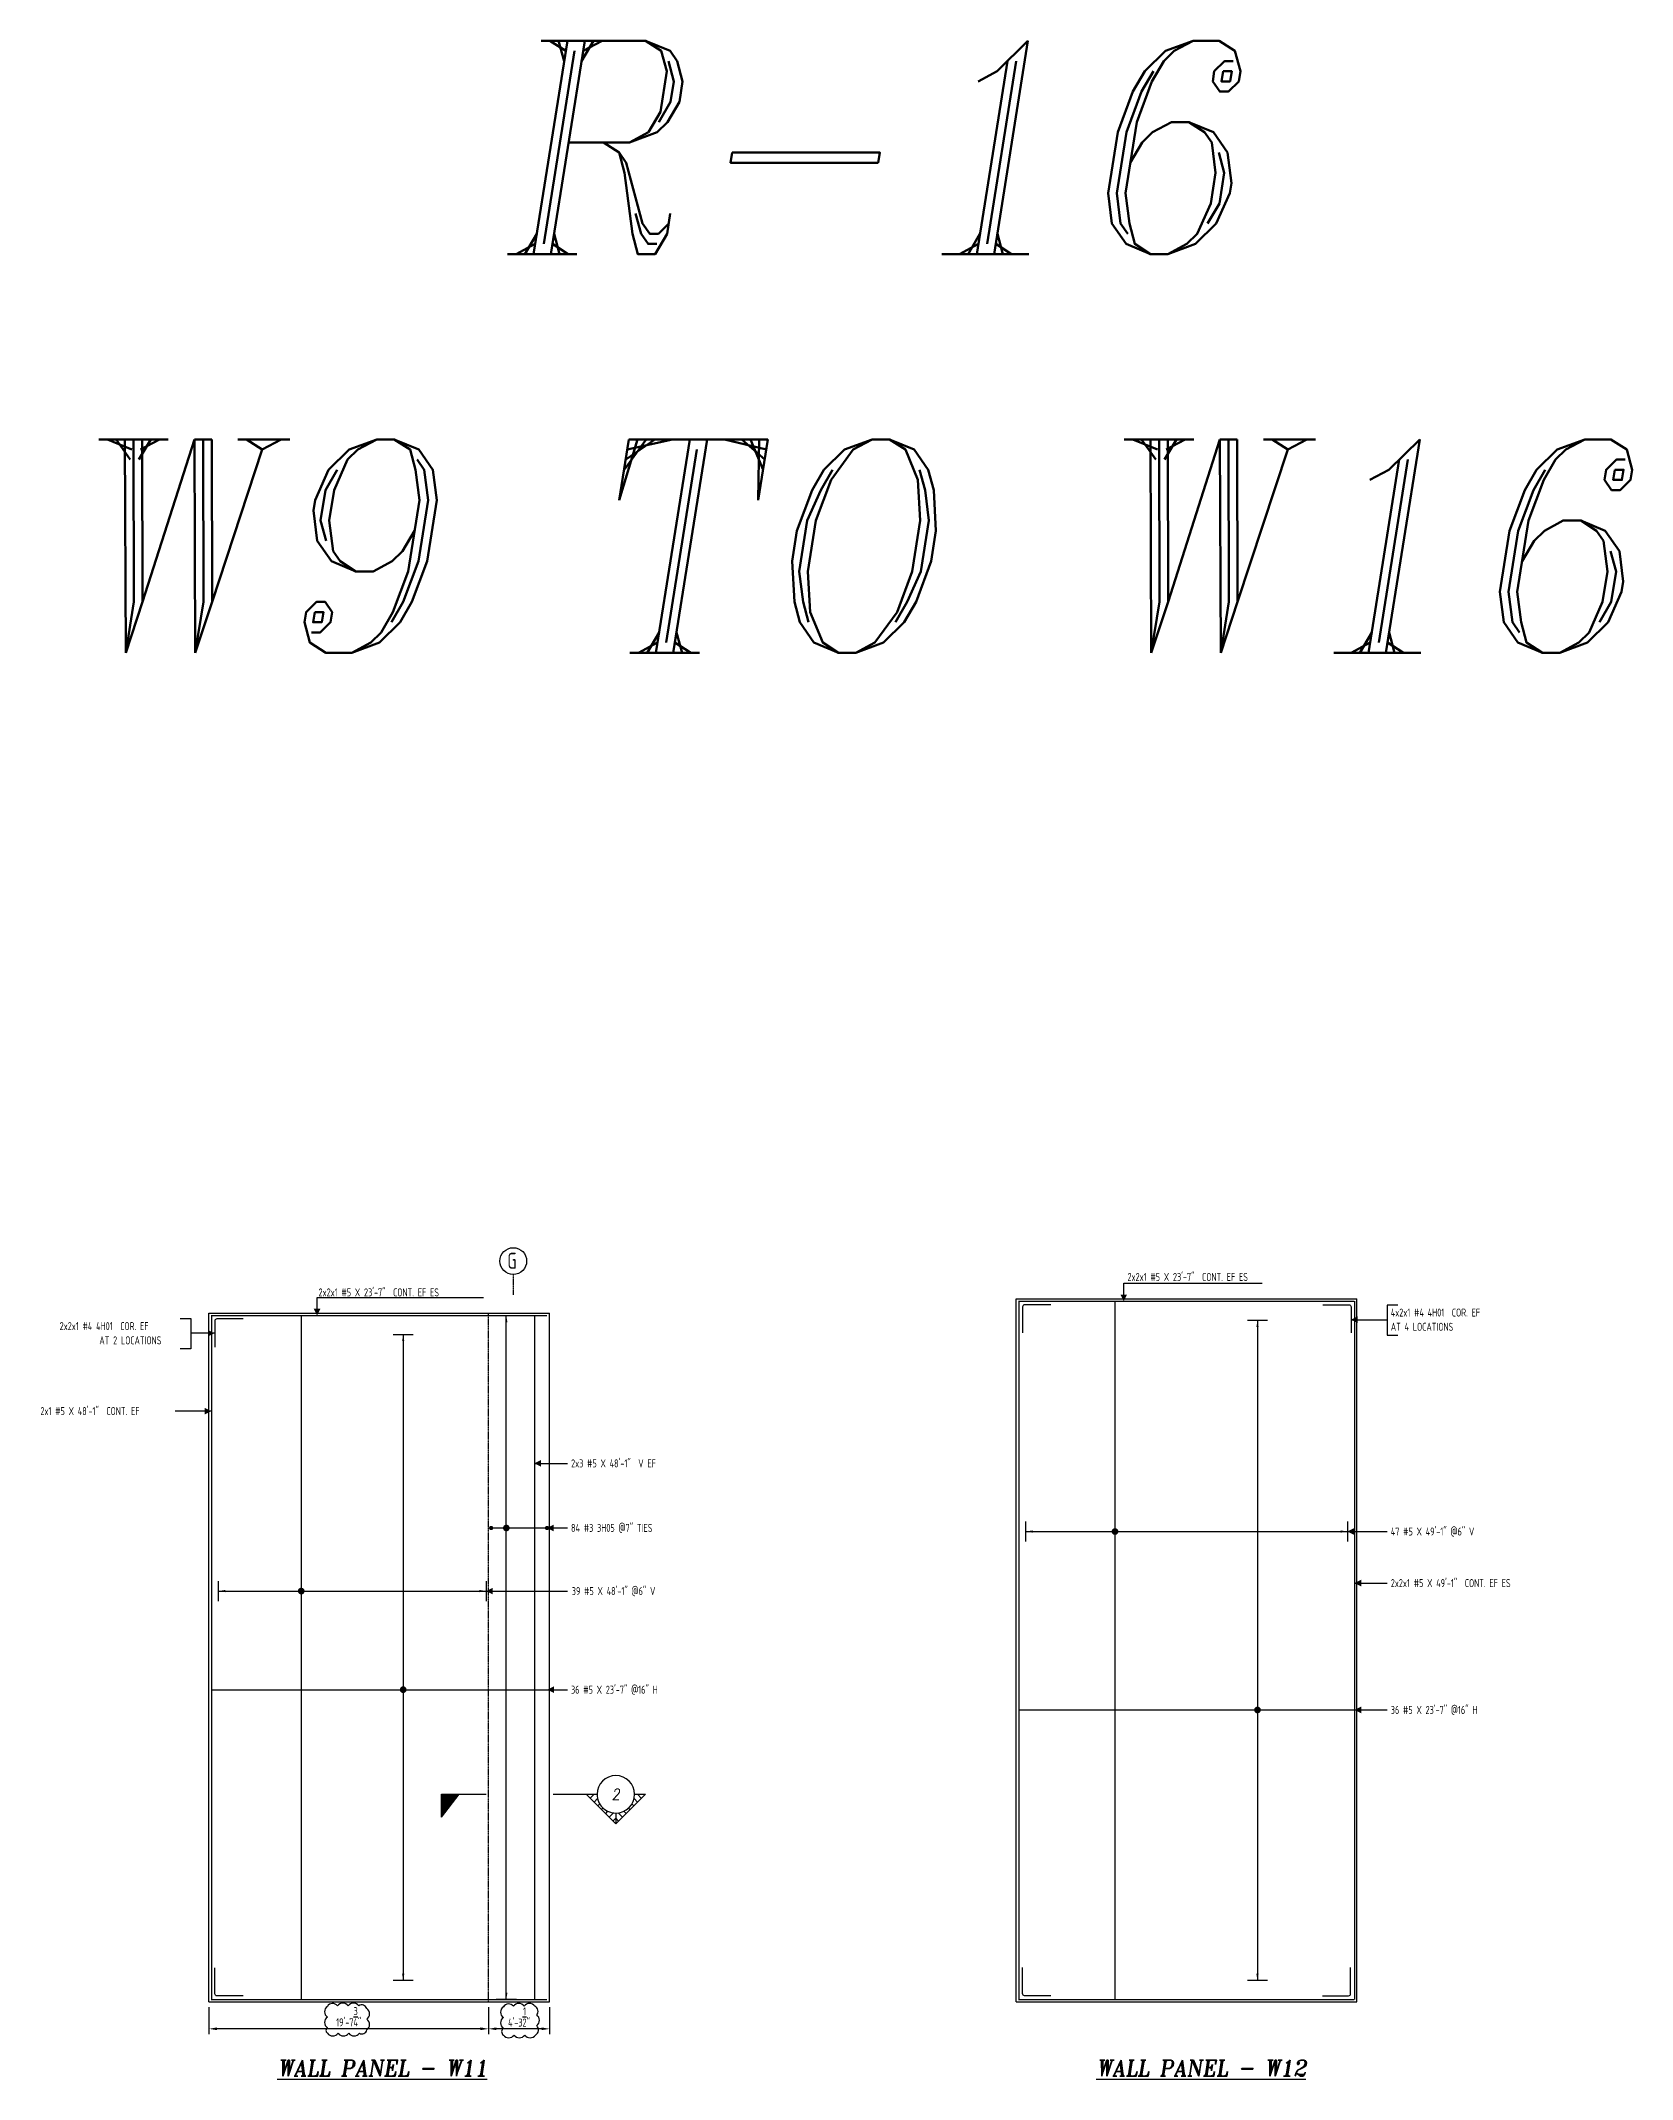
# Model space of a CAD drawing. Header units: inches. Extents: x -3675 to 25720, y -2273 to 5046.
# Drawn here: x 17104 to 18446, y 684 to 2404 of the extents above; entities that cross this region are included whole.
import ezdxf
from ezdxf.enums import TextEntityAlignment as Align

# ---------------------------------------------------------------- set-up
doc = ezdxf.new("R2010")
doc.units = ezdxf.units.IN
doc.header["$LTSCALE"] = 0.025
doc.header["$MEASUREMENT"] = 0
doc.linetypes.add('HIDDEN', pattern=[6, 3, -3])
doc.linetypes.add('PHANTOM', pattern=[2.5, 1.25, -0.25, 0.25, -0.25, 0.25, -0.25])
doc.layers.get('0').update_dxf_attribs({"linetype": 'CONTINUOUS'})
doc.layers.get('Defpoints').update_dxf_attribs({"linetype": 'CONTINUOUS'})
for name, color, linetype in [('0-25TEXT', 7, 'CONTINUOUS'), ('0-35', 3, 'CONTINUOUS'), ('0-35TEXT', 3, 'CONTINUOUS'), ('0-50', 10, 'CONTINUOUS'), ('3', 3, 'CONTINUOUS'), ('BAR-LBL', 2, 'CONTINUOUS'), ('DETAIL', 83, 'CONTINUOUS'), ('GRID', 8, 'PHANTOM'), ('hidden', 7, 'HIDDEN'), ('RANGELAY', 7, 'CONTINUOUS'), ('REBARS', 4, 'CONTINUOUS')]:
    doc.layers.add(name, color=color, linetype=linetype)
doc.styles.add('AR', font='ARCHQUIK.shx', dxfattribs={"width": 0.8})
doc.styles.add('ROMANT', font='romant')
doc.dimstyles.new('CADS_DIM_48', dxfattribs={"dimscale": 48, "dimtxt": 0.09375, "dimasz": 0.09375, "dimexe": 0.0625, "dimexo": 0.0625, "dimgap": 0.09375, "dimtad": 0, "dimtih": 1, "dimtoh": 1, "dimzin": 1, "dimdsep": 46, "dimlunit": 4, "dimtxsty": 'AR', "dimblk": 'CLOSED', "dimcen": 0.1875, "dimadec": 0, "dimazin": 0, "dimtfac": 1, "dimtofl": 0, "dimtmove": 0, "dimatfit": 1, "dimldrblk": 'DOTBLANK', "dimfxl": 1, "dimtzin": 0, "dimarcsym": 0})

# ---------------------------------------------------------------- blocks, each defined once
blk = doc.blocks.new('leadrblk')
blk.add_lwpolyline([(0, 0, 0, 1, 0), (1, 0, 1, 1, 0)], format="xyseb")
blk = doc.blocks.new('*U558', base_point=(17931.8, 1337.8))
at = {"layer": 'REBARS', "color": 0}
blk.add_lwpolyline([(17955.8, 1337.6), (17933.8, 1337.6, 0.414214), (17932.1, 1335.8), (17932.1, 1313.8)], format="xyb", dxfattribs=at)
blk = doc.blocks.new('*U559', base_point=(18209.3, 1337.8))
at = {"layer": 'REBARS', "color": 0}
blk.add_lwpolyline([(18185.3, 1337.6), (18207.3, 1337.6, -0.414214), (18209.1, 1335.8), (18209.1, 1313.8)], format="xyb", dxfattribs=at)
blk = doc.blocks.new('*U560', base_point=(17931.8, 754.6))
at = {"layer": 'REBARS', "color": 0}
blk.add_lwpolyline([(17955.8, 754.8), (17933.8, 754.8, -0.414213), (17932.1, 756.6), (17932.1, 778.6)], format="xyb", dxfattribs=at)
blk = doc.blocks.new('*U561', base_point=(18209.1, 754.6))
at = {"layer": 'REBARS', "color": 0}
blk.add_lwpolyline([(18185.1, 754.8), (18207.1, 754.8, 0.414213), (18208.8, 756.6), (18208.8, 778.6)], format="xyb", dxfattribs=at)
blk = doc.blocks.new('rendmark')
at = {"color": 4}
blk.add_line((0, -3), (0, 3), dxfattribs=at)
blk = doc.blocks.new('rarrow')
at = {"color": 7}
blk.add_solid([(2, -0.33), (2, 0.33), (0, 0)], dxfattribs=at)
blk = doc.blocks.new('*U124', base_point=(18130.2, 1324.6))
at = {"layer": 'RANGELAY'}
blk.add_line((18130.2, 1324.6), (18130.2, 767.6), dxfattribs=at)
at = {"layer": 'RANGELAY', "xscale": 2.834645669291339, "yscale": 2.834645669291339}
for name, p, rotation in [('rendmark', (18130.2, 1324.6), 269.9999999999999), ('rarrow', (18130.2, 1324.6), 269.9999999999999), ('rendmark', (18130.2, 767.6), 89.999996929531), ('rarrow', (18130.2, 767.6), 89.999996929531)]:
    blk.add_blockref(name, p, dxfattribs=dict(at, rotation=rotation))
blk = doc.blocks.new('VPM734D80')
at = {"const_width": 1}
blk.add_lwpolyline([(-0.5, 0, 1), (0.5, 0, 1)], format="xyb", close=True, dxfattribs=at)
blk = doc.blocks.new('*U667', base_point=(17928.8, 995.5))
at = {"layer": 'REBARS', "color": 0}
blk.add_lwpolyline([(17928.8, 995.8), (18211.8, 995.8)], dxfattribs=at)
blk = doc.blocks.new('*U115', base_point=(10285.3, 1164.4))
at = {"layer": 'RANGELAY'}
blk.add_line((10285.3, 1164.4), (10556.6, 1164.4), dxfattribs=at)
at = {"layer": 'RANGELAY', "xscale": 2.834645669291339, "yscale": 2.834645669291339, "zscale": 2.834645669291339}
for name, p, rotation in [('rendmark', (10285.3, 1164.4), 1.123874301598573e-06), ('rendmark', (10556.6, 1164.4), 179.9999980534053), ('rarrow', (10285.3, 1164.4), 1.123874301598573e-06), ('rarrow', (10556.6, 1164.4), 179.9999980534053)]:
    blk.add_blockref(name, p, dxfattribs=dict(at, rotation=rotation))
blk = doc.blocks.new('VPM734DC0')
at = {"const_width": 1}
blk.add_lwpolyline([(-0.5, 0, 1), (0.5, 0, 1)], format="xyb", close=True, dxfattribs=at)
blk = doc.blocks.new('*U211', base_point=(18009.7, 1340.5))
at = {"layer": 'REBARS', "color": 0}
blk.add_lwpolyline([(18010, 1340.5), (18010, 751.5)], dxfattribs=at)
blk = doc.blocks.new('*U137', base_point=(17929.1, 1340.6))
at = {"layer": 'REBARS', "color": 0}
blk.add_lwpolyline([(17928.8, 1340.6), (17928.8, 751.6)], dxfattribs=at)
blk = doc.blocks.new('*U138', base_point=(18211.8, 1340.5))
at = {"layer": 'REBARS', "color": 0}
blk.add_lwpolyline([(18212.1, 1340.5), (18212.1, 751.5)], dxfattribs=at)
blk = doc.blocks.new('*U665', base_point=(17928.8, 751.9))
at = {"layer": 'REBARS', "color": 0}
blk.add_lwpolyline([(17928.8, 751.6), (18211.8, 751.6)], dxfattribs=at)
blk = doc.blocks.new('*U666', base_point=(17928.8, 1340.3))
at = {"layer": 'REBARS', "color": 0}
blk.add_lwpolyline([(17928.8, 1340.6), (18211.8, 1340.6)], dxfattribs=at)
blk = doc.blocks.new('*U373', base_point=(17483.8, 1149.3))
at = {"layer": 'REBARS', "color": 0, "const_width": 1.8}
for points in [[(17484, 1150.2, 1), (17484, 1148.4, 1), (17484, 1150.2)], [(17531.1, 1148.4, 1), (17531.1, 1150.2, 1), (17531.1, 1148.4)]]:
    blk.add_lwpolyline(points, format="xyb", dxfattribs=at)
at = {"layer": 'REBARS', "color": 0}
blk.add_lwpolyline([(17484, 1149.3), (17531.1, 1149.3)], dxfattribs=at)
blk = doc.blocks.new('*U156', base_point=(17248.3, 1328.6))
at = {"layer": 'REBARS', "color": 0}
blk.add_lwpolyline([(17248, 1328.6), (17248, 751.6)], dxfattribs=at)
blk = doc.blocks.new('*U655', base_point=(17248, 751.9))
at = {"layer": 'REBARS', "color": 0}
blk.add_lwpolyline([(17248, 751.6), (17531, 751.6)], dxfattribs=at)
blk = doc.blocks.new('*U656', base_point=(17248, 1328.3))
at = {"layer": 'REBARS', "color": 0}
blk.add_lwpolyline([(17248, 1328.6), (17531, 1328.6)], dxfattribs=at)
blk = doc.blocks.new('*U155', base_point=(17496.8, 751.6))
at = {"layer": 'RANGELAY'}
blk.add_line((17496.8, 751.6), (17496.8, 1328.6), dxfattribs=at)
at = {"layer": 'RANGELAY', "xscale": 2.834645669291339, "yscale": 2.834645669291339}
for name, p, rotation in [('rendmark', (17496.8, 1328.6), 269.9999969411394), ('rarrow', (17496.8, 1328.6), 269.9999969411394), ('rarrow', (17496.8, 751.6), 90.00000001160835), ('rendmark', (17496.8, 751.6), 90.00000001160835)]:
    blk.add_blockref(name, p, dxfattribs=dict(at, rotation=rotation))
blk = doc.blocks.new('VPM7AC4D2')
at = {"const_width": 1}
blk.add_lwpolyline([(-0.5, 0, 1), (0.5, 0, 1)], format="xyb", close=True, dxfattribs=at)
blk = doc.blocks.new('*U202', base_point=(17520, 1328.6))
at = {"layer": 'REBARS', "color": 0}
blk.add_lwpolyline([(17520.4, 1328.6), (17520.4, 751.6)], dxfattribs=at)
blk = doc.blocks.new('*U160', base_point=(17409.8, 1312.6))
at = {"layer": 'RANGELAY'}
blk.add_line((17409.8, 1312.6), (17409.8, 767.6), dxfattribs=at)
at = {"layer": 'RANGELAY', "xscale": 2.834645669291339, "yscale": 2.834645669291339}
for name, p, rotation in [('rendmark', (17409.8, 1312.6), 269.9999999999999), ('rarrow', (17409.8, 1312.6), 269.9999999999999), ('rendmark', (17409.8, 767.6), 89.999996929531), ('rarrow', (17409.8, 767.6), 89.999996929531)]:
    blk.add_blockref(name, p, dxfattribs=dict(at, rotation=rotation))
blk = doc.blocks.new('VPM7AC503')
at = {"const_width": 1}
blk.add_lwpolyline([(-0.5, 0, 1), (0.5, 0, 1)], format="xyb", close=True, dxfattribs=at)
blk = doc.blocks.new('*U658', base_point=(17248.3, 1012.6))
at = {"layer": 'REBARS', "color": 0}
blk.add_lwpolyline([(17248.3, 1012.9), (17531.3, 1012.9)], dxfattribs=at)
blk = doc.blocks.new('*U157', base_point=(17254, 1096.1))
at = {"layer": 'RANGELAY'}
blk.add_line((17254, 1096.1), (17479.8, 1096.1), dxfattribs=at)
at = {"layer": 'RANGELAY', "xscale": 2.834645669291339, "yscale": 2.834645669291339}
for name, p, rotation in [('rendmark', (17254, 1096.1), 2.077483318199776e-12), ('rendmark', (17479.8, 1096.1), 179.9999969295331), ('rarrow', (17254, 1096.1), 2.077483318199776e-12), ('rarrow', (17479.8, 1096.1), 179.9999969295331)]:
    blk.add_blockref(name, p, dxfattribs=dict(at, rotation=rotation))
blk = doc.blocks.new('VPM7AC5A2')
at = {"const_width": 1}
blk.add_lwpolyline([(-0.5, 0, 1), (0.5, 0, 1)], format="xyb", close=True, dxfattribs=at)
blk = doc.blocks.new('*U203', base_point=(17323.5, 1328.6))
at = {"layer": 'REBARS', "color": 0}
blk.add_lwpolyline([(17323.8, 1328.6), (17323.8, 751.6)], dxfattribs=at)
blk = doc.blocks.new('*U548', base_point=(17250.8, 754.3))
at = {"layer": 'REBARS', "color": 0}
blk.add_lwpolyline([(17274.8, 754.6), (17252.8, 754.6, -0.414213), (17251, 756.3), (17251, 778.3)], format="xyb", dxfattribs=at)
blk = doc.blocks.new('*U549', base_point=(17250.8, 1325.8))
at = {"layer": 'REBARS', "color": 0}
blk.add_lwpolyline([(17274.8, 1325.6), (17252.8, 1325.6, 0.414214), (17251, 1323.8), (17251, 1301.8)], format="xyb", dxfattribs=at)
blk = doc.blocks.new('SECTARO')
at = {"linetype": 'Continuous'}
blk.add_line((33.3, 17), (20.1, 0), dxfattribs=at)
for p, q in [((33.3, 17), (33.3, 0)), ((33.3, 0), (0, 0))]:
    blk.add_line(p, q)
for points in [[(33.3, 0), (33.3, 17), (33.3, 0), (20.1, 0)], [(33.3, 17), (20.1, 0), (33.3, 0), (33.3, 17)]]:
    blk.add_solid(points, dxfattribs=at)
blk = doc.blocks.new('*X3')
at = {"color": 0, "linetype": 'Continuous'}
for p, q in [((-1.108, 0.278), (-1.075, 0.312)), ((-1.081, 0.217), (-1.031, 0.267)), ((-1.013, 0.197), (-0.986, 0.223)), ((-0.96, 0.161), (-0.942, 0.179)), ((-0.92, 0.112), (-0.898, 0.135)), ((-0.895, 0.05), (-0.854, 0.091)), ((-0.856, 0), (-0.81, 0.046)), ((-0.768, 0), (-0.765, 0.002))]:
    blk.add_line(p, q, dxfattribs=at)
blk = doc.blocks.new('*X2')
at = {"color": 0, "linetype": 'Continuous'}
for p, q in [((-1.108, 0.278), (-1.075, 0.312)), ((-0.96, 0.161), (-0.942, 0.179)), ((-0.856, 0), (-0.81, 0.046))]:
    blk.add_line(p, q, dxfattribs=at)
blk = doc.blocks.new('SECTNU')
at = {"linetype": 'Continuous'}
blk.add_line((-24.7, 0), (-32.8, 0), dxfattribs=at)
blk.add_line((0, 0), (-24.7, 0))
at = {"layer": '3'}
for p, q in [((-68.9, 0), (-46.8, 22.1)), ((-60.8, 0), (-68.9, 0))]:
    blk.add_line(p, q, dxfattribs=at)
at = {"layer": '3', "linetype": 'Continuous'}
blk.add_line((-46.8, 14), (-46.8, 22.1), dxfattribs=at)
at = {"layer": '3'}
for points in [[(-46.8, 22.1), (-24.7, 0), (-32.8, 0, 1)], [(-32.8, 0, 0.414214), (-46.8, 14)]]:
    blk.add_lwpolyline(points, format="xyb", dxfattribs=at)
for start, end in [(90, 180), (180, 0)]:
    blk.add_arc((-46.8, 0), 14, start, end, dxfattribs=at)
at = {"linetype": 'Continuous', "xscale": -64, "yscale": 64, "zscale": 64, "rotation": 359.9999999999999}
blk.add_blockref('*X3', (-117.7, 0), dxfattribs=at)
at = {"linetype": 'Continuous', "xscale": 64, "yscale": 64, "zscale": 64}
for name in ['*X3', '*X2']:
    blk.add_blockref(name, (24.1, 0), dxfattribs=at)
at = {"linetype": 'Continuous', "style": 'ROMANT', "oblique": 9, "width": 0.9}
blk.add_attdef('NO', text='', height=8, dxfattribs=at).set_placement((-46.8, 0), align=Align.MIDDLE)
blk = doc.blocks.new('*D368')
at = {"layer": 'Defpoints', "color": 0, "transparency": 16777216}
for p in [(17481.8, 749.6), (17533.3, 749.6), (17481.8, 726.8)]:
    blk.add_point(p, dxfattribs=at)
at = {"layer": 'DETAIL', "color": 0, "lineweight": -2, "transparency": 16777216}
for p, q in [((17481.8, 745.1), (17481.8, 722.3)), ((17533.3, 745.1), (17533.3, 722.3)), ((17526.5, 726.8), (17488.5, 726.8))]:
    blk.add_line(p, q, dxfattribs=at)
at = {"layer": 'DETAIL', "color": 0, "transparency": 16777216}
for points in [[(17488.5, 728), (17488.5, 725.7), (17481.8, 726.8)], [(17526.5, 728), (17526.5, 725.7), (17533.3, 726.8)]]:
    blk.add_solid(points, dxfattribs=at)
at = {"layer": 'DETAIL', "color": 0, "transparency": 16777216, "insert": (17507.5, 736.8), "char_height": 6.75, "attachment_point": 5, "style": 'AR'}
blk.add_mtext('4\'-3{\\H1.000000x;\\S1/2;}"', dxfattribs=at)
blk = doc.blocks.new('_DotBlank')
at = {"layer": '0-35', "color": 0, "lineweight": -2}
blk.add_line((-0.5, 0), (-1, 0), dxfattribs=at)
blk.add_circle((0, 0), 0.5, dxfattribs=at)
blk = doc.blocks.new('*D369')
at = {"layer": 'Defpoints', "color": 0, "transparency": 16777216}
for p in [(17246, 749.6), (17481.8, 749.6), (17246, 726.8)]:
    blk.add_point(p, dxfattribs=at)
at = {"layer": 'DETAIL', "color": 0, "lineweight": -2, "transparency": 16777216}
for p, q in [((17246, 745.1), (17246, 722.3)), ((17481.8, 745.1), (17481.8, 722.3)), ((17475, 726.8), (17252.8, 726.8))]:
    blk.add_line(p, q, dxfattribs=at)
at = {"layer": 'DETAIL', "color": 0, "transparency": 16777216}
for points in [[(17252.8, 728), (17252.8, 725.7), (17246, 726.8)], [(17475, 728), (17475, 725.7), (17481.8, 726.8)]]:
    blk.add_solid(points, dxfattribs=at)
at = {"layer": 'DETAIL', "color": 0, "transparency": 16777216, "insert": (17363.9, 737), "char_height": 6.75, "attachment_point": 5, "style": 'AR'}
blk.add_mtext('19\'-7{\\H1.000000x;\\S3/4;}"', dxfattribs=at)

msp = doc.modelspace()

# ---------------------------------------------------------------- linework, layer by layer
at = {"layer": '0-25TEXT'}
msp.add_line((17531.09932, 1149.30192), (17548.38638, 1149.39806), dxfattribs=at)
for points in [[(17337.19256, 1330.57157), (17337.19256, 1343.68566), (17477.42158, 1343.68566)], [(18017.46937, 1342.57149), (18017.46937, 1355.68557), (18134.19004, 1355.68557)], [(17221.72792, 1325.9575), (17230.72698, 1325.9575), (17230.72698, 1300.46018), (17221.72792, 1300.46018)], [(18209.0703, 1325.02745), (18239.61925, 1325.02745)], [(18248.6183, 1337.40115), (18239.61925, 1337.40115), (18239.61925, 1311.90383), (18248.6183, 1311.90383)], [(17250.7868, 1313.5838), (17230.72698, 1313.5838)], [(17248.03682, 1247.9097), (17217.48787, 1247.9097)], [(17520.36023, 1203.79985), (17548.38638, 1203.79985)], [(18206.03368, 1146.31699), (18239.61925, 1146.31699)], [(18212.03368, 1102.8173), (18239.61925, 1102.8173)], [(17479.78682, 1096.0539), (17548.38638, 1096.0539)], [(17531.28682, 1012.88743), (17548.34666, 1012.88743)], [(18212.03368, 995.79623), (18239.61925, 995.79623)]]:
    msp.add_lwpolyline(points, dxfattribs=at)
at = {"layer": '0-35'}
for p, q in [((17926.82028, 749.57157), (17926.82028, 1342.57157)), ((17926.82028, 1342.57157), (18214.07028, 1342.57157)), ((18214.07028, 749.57157), (18214.07028, 1342.57157)), ((17246.03682, 749.57157), (17246.03682, 1330.57157)), ((17246.03682, 1330.57157), (17533.28682, 1330.57157)), ((17533.28682, 749.57157), (17533.28682, 1330.57157)), ((17246.03682, 749.57157), (17533.28682, 749.57157)), ((17926.82028, 749.57157), (18214.07028, 749.57157))]:
    msp.add_line(p, q, dxfattribs=at)
at = {"layer": '0-50'}
msp.add_circle((17502.66182, 1374.46753), 11.25, dxfattribs=at)
at = {"layer": 'DETAIL'}
for points in [[(17345.86877, 723.13098, 0.52056705), (17354.86877, 723.13098, 0.52056705), (17363.86877, 723.13098, 0.52056705), (17372.86877, 723.13098, 0.52056705), (17379.12581, 725.87394, 0.52056705), (17379.12581, 734.87394, 0.52056705), (17379.12581, 743.87394, 0.52056705), (17372.44806, 746.19619, 0.52056705), (17363.44806, 746.19619, 0.52056705), (17354.44806, 746.19619, 0.52056705), (17345.86877, 745.77549, 0.52056705), (17345.86877, 736.77549, 0.52056705), (17345.86877, 727.77549, 0.52056705)], [(17494.29733, 721.59194, 0.52056705), (17503.29733, 721.59194, 0.52056705), (17512.29733, 721.59194, 0.52056705), (17521.29733, 721.59194, 0.52056705), (17522.38483, 729.50444, 0.52056705), (17522.38483, 738.50444, 0.52056705), (17520.74243, 745.86204, 0.52056705), (17511.74243, 745.86204, 0.52056705), (17502.74243, 745.86204, 0.52056705), (17494.29733, 745.30714, 0.52056705), (17494.29733, 736.30714, 0.52056705), (17494.29733, 727.30714, 0.52056705)]]:
    msp.add_lwpolyline(points, format="xyb", close=True, dxfattribs=at)
at = {"layer": 'GRID', "lineweight": -3}
msp.add_lwpolyline([(17502.66182, 1363.21753), (17502.66182, 1345.97659)], dxfattribs=at)
at = {"layer": 'hidden'}
msp.add_line((17481.78682, 749.57157), (17481.78682, 1330.57157), dxfattribs=at)

# ---------------------------------------------------------------- block references
ref = msp.add_blockref('SECTNU', (17536.2488, 924.62383), dxfattribs=dict(xscale=1.129181470141702, yscale=1.129181470141702, zscale=1.129181470141702, rotation=180))
ref.add_attrib('NO', '2', dxfattribs={"linetype": 'Continuous', "height": 9.03345, "style": 'ROMANT', "oblique": 9, "width": 0.9}).set_placement((17589.10883, 924.62382), align=Align.MIDDLE)
at = {"xscale": 1.129181470141702, "yscale": 1.129181470141702, "zscale": 1.129181470141702, "rotation": 180}
msp.add_blockref('SECTARO', (17479.83837, 924.62383), dxfattribs=at)
at = {"layer": '0-25TEXT'}
for name, p, xscale, yscale, rotation in [('leadrblk', (18017.46937, 1340.57149), 5.623937007874017, 2.250708661417324, 90.00000153523449), ('leadrblk', (17337.19256, 1328.57157), 5.623937007874017, 2.250708661417324, 90.00000153523449), ('VPM7AC4D2', (17496.79438, 1149.30192), 2.834645669291338, 2.834645669291338, 90.00000001160855), ('VPM734DC0', (18010.04661, 1146.31088), 2.834645669291338, 2.834645669291338, 1.123874306791345e-06), ('VPM7AC503', (17409.80999, 1012.88743), 2.834645669291338, 2.834645669291338, 269.9999999999999), ('VPM734D80', (18130.20879, 995.79623), 2.834645669291338, 2.834645669291338, 269.9999999999999)]:
    msp.add_blockref(name, p, dxfattribs=dict(at, xscale=xscale, yscale=yscale, rotation=rotation))
for name, p, xscale, yscale in [('leadrblk', (18209.0703, 1325.02745), 5.623937007874017, 2.250708661417324), ('leadrblk', (17250.7868, 1313.5838), -5.623937007874017, 2.250708661417324), ('leadrblk', (17248.03682, 1247.9097), -5.623937007874017, 2.250708661417324), ('leadrblk', (17520.36023, 1203.79985), 5.623937007874017, 2.250708661417324), ('leadrblk', (17531.09932, 1149.30192), 5.623937007874017, 2.250708661417324), ('leadrblk', (18206.03368, 1146.31699), 5.623937007874017, 2.250708661417324), ('leadrblk', (18212.03368, 1102.8173), 5.623937007874017, 2.250708661417324), ('VPM7AC5A2', (17323.8469, 1096.0539), 2.834645669291338, 2.834645669291338), ('leadrblk', (17479.78682, 1096.0539), 5.623937007874017, 2.250708661417324), ('leadrblk', (17531.28682, 1012.88743), 5.623937007874017, 2.250708661417324), ('leadrblk', (18212.03368, 995.79623), 5.623937007874017, 2.250708661417324)]:
    msp.add_blockref(name, p, dxfattribs=dict(at, xscale=xscale, yscale=yscale))
at = {"layer": 'RANGELAY'}
for name, p in [('*U155', (17496.79438, 751.57151)), ('*U124', (18130.20879, 1324.57157)), ('*U160', (17409.80999, 1312.57157)), ('*U115', (17934.82029, 1146.31088)), ('*U157', (17254.03681, 1096.0539))]:
    msp.add_blockref(name, p, dxfattribs=at)
at = {"layer": 'REBARS', "color": 4}
for name, p in [('*U156', (17248.34932, 1328.57449)), ('*U656', (17248.03682, 1328.25907)), ('*U549', (17250.78681, 1325.82157)), ('*U203', (17323.53433, 1328.58256)), ('*U202', (17520.04773, 1328.57157)), ('*U137', (17929.13278, 1340.58288)), ('*U666', (17928.82028, 1340.25907)), ('*U558', (17931.82027, 1337.82157)), ('*U211', (18009.7341, 1340.48169)), ('*U559', (18209.32029, 1337.82157)), ('*U138', (18211.75778, 1340.50172)), ('*U373', (17483.78682, 1149.30192)), ('*U658', (17248.28682, 1012.57493)), ('*U667', (17928.82029, 995.48373)), ('*U548', (17250.78681, 754.32157)), ('*U560', (17931.82027, 754.57157)), ('*U561', (18209.07029, 754.57157)), ('*U655', (17248.03682, 751.88407)), ('*U665', (17928.82028, 751.88407))]:
    msp.add_blockref(name, p, dxfattribs=at)

# ---------------------------------------------------------------- texts
at = {"color": 7, "linetype": 'Continuous', "style": 'ROMANT', "oblique": 9, "width": 0.95}
for s, p in [('%%UWALL PANEL - W11', (17392.5285, 686.99061)), ('%%UWALL PANEL - W12', (18082.96458, 686.99061))]:
    msp.add_text(s, height=13.5, dxfattribs=at).set_placement(p, align=Align.CENTER)
at = {"layer": '0-35TEXT', "style": 'AR', "width": 0.8}
for s, p in [('AT 2 LOCATIONS', (17153.6188, 1304.20978)), ('AT 4 LOCATIONS', (18242.61893, 1315.65344))]:
    msp.add_text(s, height=6.7498312, dxfattribs=at).set_placement(p)
at = {"layer": '0-50', "style": 'AR', "width": 0.8}
msp.add_text('G', height=13.5, dxfattribs=at).set_placement((17497.67528, 1367.98107))
at = {"layer": 'BAR-LBL', "style": 'ROMANT', "oblique": 9, "width": 0.95}
for s, p in [('R-16', (17801.87699, 2223.86546)), ('W9 TO W16', (17784.17533, 1887.64509))]:
    msp.add_text(s, height=180, dxfattribs=at).set_placement(p, align=Align.CENTER)
at = {"layer": 'BAR-LBL', "style": 'AR', "width": 0.8}
for s, p in [('2x2x1 #5 X 23\'-7"  CONT. EF ES', (18020.5951, 1357.68796)), ('2x2x1 #5 X 23\'-7"  CONT. EF ES', (17338.44082, 1344.67243)), ('4x2x1 #4 4H01  COR. EF', (18242.61893, 1327.65218)), ('2x2x1 #4 4H01  COR. EF', (17120.11101, 1316.20852)), ('2x1 #5 X 48\'-1"  CONT. EF', (17103.8929, 1244.53505)), ('2x3 #5 X 48\'-1"  V EF', (17551.38606, 1200.42521)), ('84 #3 3H05 @7" TIES', (17551.38606, 1146.02342)), ('47 #5 X 49\'-1" @6" V', (18242.61893, 1142.94234)), ('39 #5 X 48\'-1" @6" V', (17552.00956, 1092.69674)), ('2x2x1 #5 X 49\'-1"  CONT. EF ES', (18242.61893, 1099.44265)), ('36 #5 X 23\'-7" @16" H', (17551.34634, 1009.51279)), ('36 #5 X 23\'-7" @16" H', (18242.61893, 992.42159))]:
    msp.add_text(s, height=6.7492913, dxfattribs=at).set_placement(p)

# ---------------------------------------------------------------- dimensions: what is measured, and where the dimension line sits
at = {"layer": 'DETAIL'}
for base, p1, p2, picture, middle in [((17246.03682, 726.83148), (17481.78682, 749.57157), (17246.03682, 749.57157), '*D369', (17363.91182, 736.95648)), ((17481.78682, 726.83148), (17533.28682, 749.57157), (17481.78682, 749.57157), '*D368', (17507.53682, 736.8401))]:
    dim = msp.add_linear_dim(base=base, p1=p1, p2=p2, dimstyle='CADS_DIM_48', override={"dimscale": 72, "dimgap": 0.03125, "dimtad": 1, "dimtih": 0, "dimtoh": 0, "dimdec": 3, "dimtdec": 3}, dxfattribs=at)
    dim.commit()
    dim.dimension.update_dxf_attribs({"geometry": picture, "text_midpoint": middle})

doc.saveas('drawing.dxf')
